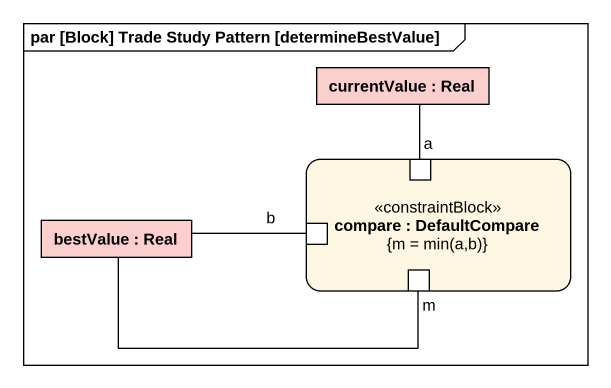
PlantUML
@startuml
mainframe par [Block] Trade Study Pattern [determineBestValue]
rectangle "currentValue : Real" as currentValue #FCCFCF
rectangle "compare : DefaultCompare\n{m = min(a,b)}" as compare <<constraintBlock>> {
  port a
  port b
  port m
}
rectangle "bestValue : Real" as bestValue #FCCFCF
currentValue -- a
bestValue -right- b
bestValue -right- m
@enduml
